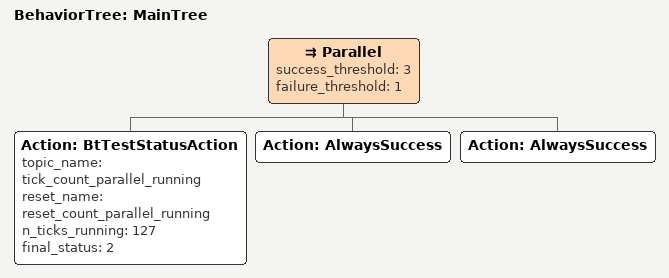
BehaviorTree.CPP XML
<root BTCPP_format="4" >
    <BehaviorTree ID="MainTree">
        <Parallel success_threshold="3" failure_threshold="1">
            <Action ID="BtTestStatusAction" topic_name="tick_count_parallel_running" reset_name="reset_count_parallel_running" n_ticks_running="127" final_status="2" />
            <Action ID="AlwaysSuccess" />
            <Action ID="AlwaysSuccess" />
        </Parallel>
    </BehaviorTree>
</root>
